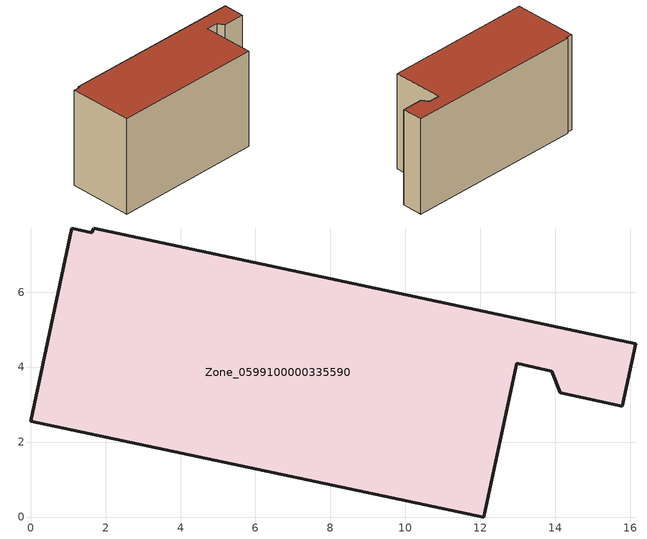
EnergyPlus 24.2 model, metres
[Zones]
Zone_0599100000335590
 floor ground (C_G): 1.64,7.59 1.69,7.71 16.15,4.62 15.79,2.95 14.13,3.31 13.91,3.89 12.98,4.1 12.09,0 0,2.55 1.1,7.7 z0
 wall outside (C_F): 12.98,4.1 13.91,3.89 14.13,3.31 15.79,2.95 16.15,4.62 1.69,7.71 1.64,7.59 1.1,7.7 0,2.55 12.09,0 12.98,4.1 z0:8.08
 roof outside (C_R): 1.64,7.59 1.1,7.7 0,2.55 12.09,0 12.98,4.1 13.91,3.89 14.13,3.31 15.79,2.95 16.15,4.62 1.69,7.71 z8.08
[BUILDING]
Pand.0599100000335590: North Axis=0; Terrain=City; Loads Convergence Tolerance Value=0.04; Temperature Convergence Tolerance Value=0.4; Solar Distribution=FullExterior; Maximum Number of Warmup Days=25; Minimum Number of Warmup Days=1
[Site:Location]
Rotterdam.The.Hague.AP_ZH_NLD Design_Conditions: Latitude=51.96; Longitude=4.45; Time Zone=1; Elevation=-4.5
[SITE:GROUNDTEMPERATURE:BUILDINGSURFACE]
18, 18, 18, 18, 18, 18, 18, 18, 18, 18, 18, 18
[MATERIAL] Thermal Absorptance=0.9; Solar Absorptance=0.7; Visible Absorptance=0.7
Name | Roughness | Thickness | Conductivity | Density | Specific Heat
G.TI.1975-1991 | MediumSmooth | 0.15 | 0.288461 | 540 | 1210
F.TI.1975-1991 | Rough | 0.3 | 0.230769 | 1920 | 840
R.TI.1975-1991 | MediumRough | 0.2 | 0.153846 | 1500 | 1000
[CONSTRUCTION]
C_G: G.TI.1975-1991
C_F: F.TI.1975-1991
C_R: R.TI.1975-1991
[ZONE]
Zone_0599100000335590: Type=1; Multiplier=1; Ceiling Height=Autocalculate; Volume=Autocalculate; Floor Area=autocalculate; Part of Total Floor Area=Yes
[ZONEINFILTRATION:DESIGNFLOWRATE]
Infil_Zone_0599100000335590: Zone or ZoneList or Space or SpaceList=Zone_0599100000335590; Schedule=AlwaysOn; Design Flow Rate Calculation Method=Flow/Area; Flow Rate per Floor Area=0.003; Constant Term Coefficient=1; Temperature Term Coefficient=0; Velocity Term Coefficient=0; Velocity Squared Term Coefficient=0
[HVACTEMPLATE:ZONE:IDEALLOADSAIRSYSTEM]
Zone_0599100000335590: Maximum Heating Supply Air Temperature=50; Minimum Cooling Supply Air Temperature=13; Maximum Heating Supply Air Humidity Ratio=0.0156; Minimum Cooling Supply Air Humidity Ratio=0.0077; Heating Limit=NoLimit; Cooling Limit=NoLimit; Dehumidification Control Type=ConstantSensibleHeatRatio; Cooling Sensible Heat Ratio=0.7; Dehumidification Setpoint=60; Humidification Control Type=None; Humidification Setpoint=30; Outdoor Air Method=None; Outdoor Air Flow Rate per Person=0.00944; Outdoor Air Flow Rate per Zone Floor Area=0; Outdoor Air Flow Rate per Zone=0; Demand Controlled Ventilation Type=None; Outdoor Air Economizer Type=NoEconomizer; Heat Recovery Type=None; Sensible Heat Recovery Effectiveness=0.7; Latent Heat Recovery Effectiveness=0.65
[ZONECONTROL:THERMOSTAT]
ThermostatControl_Zone_0599100000335590: Zone or ZoneList=Zone_0599100000335590; Control Type Schedule=DualSetpointControlType; Control 1=Thermostat_Zone_0599100000335590; Temperature Difference Between Cutout And Setpoint=0
[THERMOSTATSETPOINT:DUALSETPOINT]
Thermostat_Zone_0599100000335590: Heating Setpoint Temperature Schedule=HeatingSetpoint_Zone_0599100000335590; Cooling Setpoint Temperature Schedule=CoolingSetpoint_Zone_0599100000335590
[SCHEDULE:COMPACT]
HeatingSetpoint_Zone_0599100000335590: Through: 12/31, For: AllDays, Until: 24:00, 21
CoolingSetpoint_Zone_0599100000335590: Through: 12/31, For: AllDays, Until: 24:00, 24
DualSetpointControlType: Through: 12/31, For: AllDays, Until: 24:00, 4
AlwaysOn: Through: 12/31, For: AllDays, Until: 24:00, 1
